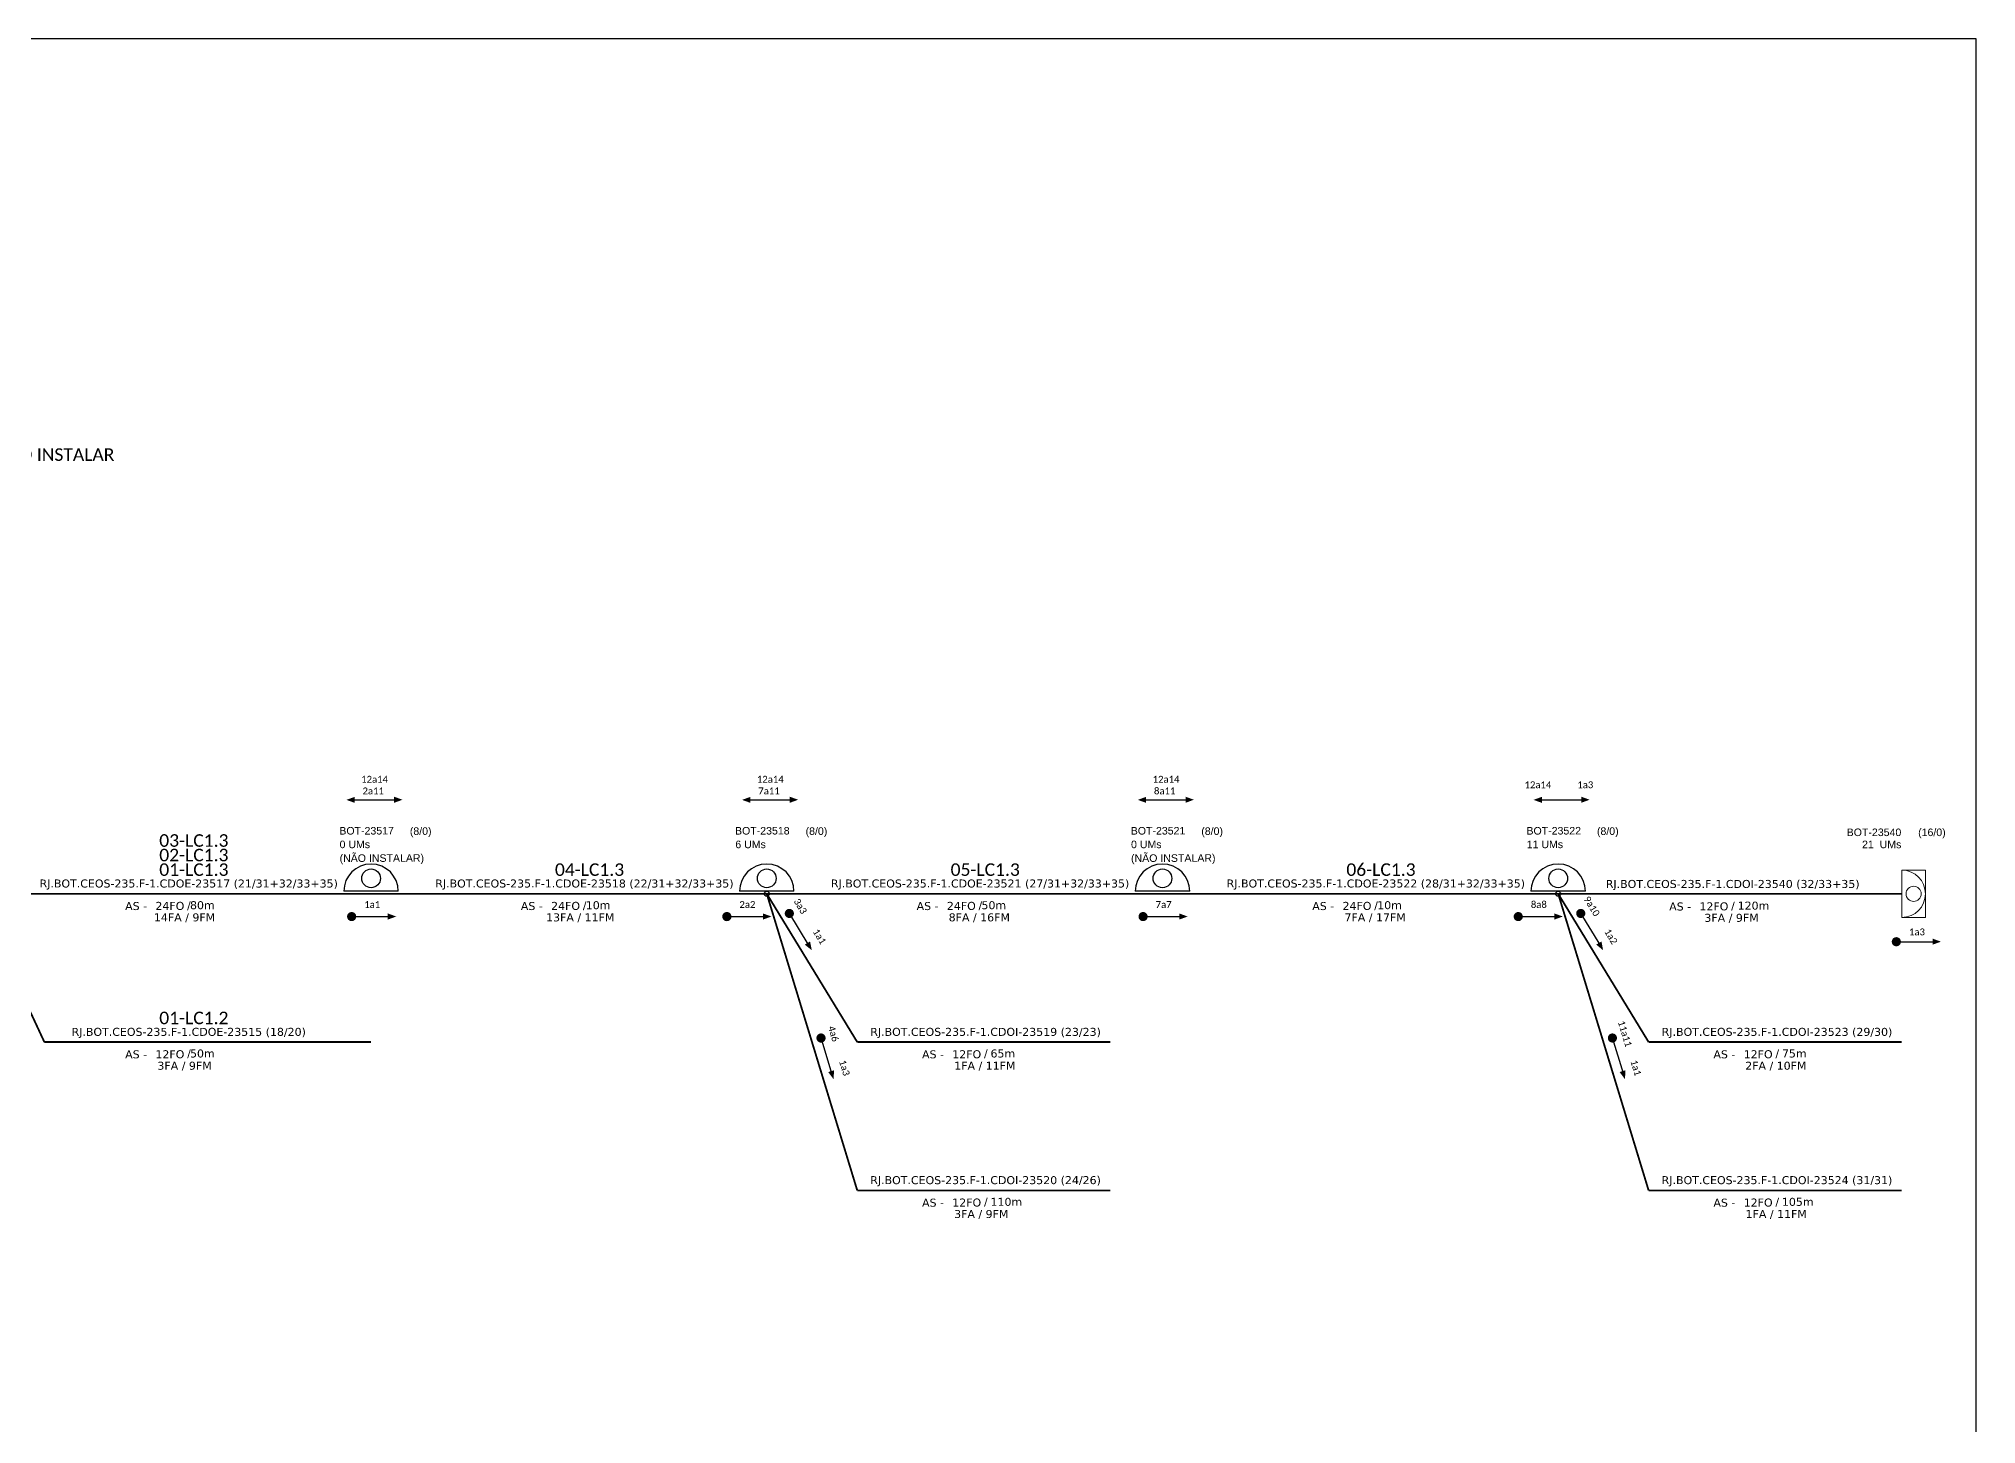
# Model space of a CAD drawing. Header units: metres. Extents: x -1286 to -445, y -500 to 94.
# Drawn here: x -742.4 to -445.1, y -118.6 to 94.2 of the extents above; entities that cross this region are included whole.
import ezdxf
from ezdxf.enums import TextEntityAlignment as Align

# ---------------------------------------------------------------- set-up
doc = ezdxf.new("R2010")
doc.units = ezdxf.units.M
for name, color, linetype, lineweight in [("20.0-LEGENDA DOS CDO'S", 1, 'Continuous', 0), ('20.1-CDO_INTERIOR', 1, 'Continuous', 0), ('40.1-ETIQUETAS', 1, 'Continuous', 20)]:
    doc.layers.add(name, color=color, linetype=linetype, lineweight=lineweight)
for name, color, linetype in [('CABO OPTICO EXISTENTE', 5, 'Continuous'), ('CAP a instalar', 1, 'Continuous'), ('CD de instalação futura', 8, 'Continuous'), ('label_cabos', 7, 'Continuous'), ('SETA', 7, 'Continuous')]:
    doc.layers.add(name, color=color, linetype=linetype)
doc.styles.add('ARIAL', font='arial.ttf')
doc.styles.add('siredit', font='verdana.ttf')
doc.linetypes.add('FENCELINE1', pattern='A,0.25,-0.1,[133,ltypeshp.shx,S=0.1,R=0,X=-0.1,Y=0],-0.1,1', length=1.45)

# ---------------------------------------------------------------- blocks, each defined once
blk = doc.blocks.new('ETIQUETA_RS5F')
at = {"layer": '40.1-ETIQUETAS', "color": 0, "style": 'siredit'}
blk.add_text('/', height=1.5, dxfattribs=at).set_placement((1.58, -1.95), align=Align.MIDDLE_RIGHT)
for tag, p in [('ETIQUETA_R_PRIMARIA', (1.21, 4.1)), ('ETIQUETA_R_SECUNDARIA', (1.21, 2.1)), ('F_ATIVAS/F_MORTAS', (1.14, -4.24))]:
    blk.add_attdef(tag, text='', height=1.5, dxfattribs=at).set_placement(p, align=Align.MIDDLE_CENTER)
for tag, p in [('TIPO_CABO', (-6.58, -2.12)), ('CAP_CABO', (0.4, -2.09))]:
    blk.add_attdef(tag, text='', height=1.5, dxfattribs=at).set_placement(p, align=Align.MIDDLE_RIGHT)
blk.add_attdef('METROS', text='', height=1.5, dxfattribs=at).set_placement((2.14, -1.95), align=Align.MIDDLE_LEFT)
for tag, p in [('FUSÃO_1', (0.85, -8.39)), ('FUSÃO_2', (0.85, -10.6)), ('FUSÃO_3', (0.85, -12.93)), ('FUSÃO_4', (0.85, -15.14)), ('FUSÃO_5', (0.85, -17.16))]:
    blk.add_attdef(tag, text='', height=1.5, dxfattribs=at).set_placement(p, align=Align.CENTER)

msp = doc.modelspace()

# ---------------------------------------------------------------- linework, layer by layer
at = {"color": 8}
for p, q in [((-687.26, -36.71), (-695.61, -36.71)), ((-565.79, -36.71), (-574.14, -36.71))]:
    msp.add_line(p, q, dxfattribs=at)
at = {"color": 5}
msp.add_line((-505.06, -36.71), (-513.41, -36.71), dxfattribs=at)
msp.add_lwpolyline([(-1286.07, -499.81), (-445.07, -499.81), (-445.07, 94.19), (-1286.07, 94.19)], close=True)
at = {"const_width": 0.702}
for points in [[(-694.76, -40.6, 1), (-694.06, -40.6, 1)], [(-637.18, -40.6, 1), (-636.47, -40.6, 1)], [(-627.42, -39.82, 1), (-627.05, -40.42, 1)], [(-573.29, -40.6, 1), (-572.59, -40.6, 1)], [(-515.71, -40.6, 1), (-515.01, -40.6, 1)], [(-505.95, -39.82, 1), (-505.59, -40.42, 1)], [(-457.68, -44.46, 1), (-456.98, -44.46, 1)], [(-622.48, -58.91, 1), (-622.27, -59.58, 1)], [(-501.01, -58.91, 1), (-500.81, -59.58, 1)]]:
    msp.add_lwpolyline(points, format="xyb", close=True, dxfattribs=at)
at = {"color": 5}
for centre, radius in [((-509.23, -34.73), 1.44), ((-509.23, -37.1), 0.387)]:
    msp.add_circle(centre, radius, dxfattribs=at)
at = {"color": 8}
for centre in [(-691.43, -36.71), (-569.97, -36.71)]:
    msp.add_arc(centre, 4.18, 0, 180, dxfattribs=at)
at = {"color": 5}
msp.add_arc((-509.23, -36.71), 4.18, 0, 180, dxfattribs=at)
at = {"layer": '20.1-CDO_INTERIOR', "color": 1, "lineweight": 18}
msp.add_lwpolyline([(-452.87, -40.72), (-452.87, -33.47), (-456.49, -33.47), (-456.49, -40.72)], close=True, dxfattribs=at)
msp.add_circle((-454.68, -37.1), 1.16, dxfattribs=at)
msp.add_arc((-456.49, -37.1), 3.63, 270, 90, dxfattribs=at)
at = {"layer": 'CAP a instalar', "color": 7, "linetype": 'FENCELINE1', "ltscale": 6, "const_width": 0.281}
for points in [[(-752.17, -37.1), (-741.57, -59.87)], [(-741.57, -59.87), (-691.43, -59.87)]]:
    msp.add_lwpolyline(points, dxfattribs=at)
at = {"layer": 'CAP a instalar', "color": 5, "linetype": 'FENCELINE1', "ltscale": 6, "const_width": 0.281}
for points in [[(-752.17, -37.1), (-691.43, -37.1)], [(-691.43, -37.1), (-630.7, -37.1)], [(-630.7, -37.1), (-569.97, -37.1)], [(-569.97, -37.1), (-509.23, -37.1)]]:
    msp.add_lwpolyline(points, dxfattribs=at)
at = {"layer": 'CAP a instalar', "color": 8, "linetype": 'FENCELINE1', "ltscale": 6, "const_width": 0.281}
for points in [[(-630.7, -37.1), (-616.81, -59.87)], [(-616.81, -82.65), (-630.7, -37.1)], [(-509.23, -37.1), (-495.35, -59.87)], [(-495.35, -82.65), (-509.23, -37.1)], [(-616.81, -59.87), (-577.96, -59.87)], [(-495.35, -59.87), (-456.5, -59.87)], [(-616.81, -82.65), (-577.96, -82.65)], [(-495.35, -82.65), (-456.5, -82.65)]]:
    msp.add_lwpolyline(points, dxfattribs=at)
at = {"layer": 'CAP a instalar', "color": 1, "linetype": 'FENCELINE1', "ltscale": 6, "const_width": 0.281}
msp.add_lwpolyline([(-509.23, -37.1), (-456.5, -37.1)], dxfattribs=at)
at = {"layer": 'CD de instalação futura', "color": 8}
for centre in [(-691.43, -34.73), (-569.97, -34.73)]:
    msp.add_circle(centre, 1.44, dxfattribs=at)
at = {"layer": 'label_cabos', "color": 1}
msp.add_line((-626.53, -36.71), (-634.88, -36.71), dxfattribs=at)
for centre, radius in [((-630.7, -34.73), 1.44), ((-630.7, -37.1), 0.387)]:
    msp.add_circle(centre, radius, dxfattribs=at)
msp.add_arc((-630.7, -36.71), 4.18, 0, 180, dxfattribs=at)
at = {"layer": 'SETA'}
for points in [[(-693.93, -22.68), (-687.9, -22.68)], [(-633.2, -22.68), (-627.17, -22.68)], [(-572.47, -22.68), (-566.43, -22.68)], [(-511.73, -22.68), (-505.7, -22.68)], [(-694.41, -40.6), (-688.37, -40.6)], [(-636.83, -40.6), (-630.79, -40.6)], [(-627.35, -39.93), (-624.22, -45.09)], [(-572.94, -40.6), (-566.91, -40.6)], [(-515.36, -40.6), (-509.32, -40.6)], [(-505.89, -39.93), (-502.75, -45.09)], [(-457.33, -44.46), (-451.29, -44.46)], [(-622.44, -59.03), (-620.69, -64.8)], [(-500.98, -59.03), (-499.22, -64.8)]]:
    msp.add_lwpolyline(points, dxfattribs=at)
for points in [[(-693.93, -23.14), (-695.22, -22.68), (-693.93, -22.21)], [(-687.9, -22.19), (-686.61, -22.66), (-687.9, -23.13)], [(-633.2, -23.14), (-634.49, -22.68), (-633.2, -22.21)], [(-627.17, -22.19), (-625.88, -22.66), (-627.17, -23.13)], [(-572.47, -23.14), (-573.75, -22.68), (-572.47, -22.21)], [(-566.43, -22.19), (-565.15, -22.66), (-566.43, -23.13)], [(-511.73, -23.14), (-513.02, -22.68), (-511.73, -22.21)], [(-505.7, -22.19), (-504.41, -22.66), (-505.7, -23.13)], [(-688.86, -40.12), (-687.57, -40.59), (-688.86, -41.06)], [(-631.28, -40.12), (-629.99, -40.59), (-631.28, -41.06)], [(-567.39, -40.12), (-566.1, -40.59), (-567.39, -41.06)], [(-509.81, -40.12), (-508.52, -40.59), (-509.81, -41.06)], [(-624.06, -44.42), (-623.79, -45.77), (-624.86, -44.91)], [(-502.59, -44.42), (-502.33, -45.77), (-503.39, -44.91)], [(-451.78, -43.98), (-450.49, -44.45), (-451.78, -44.92)], [(-620.37, -64.2), (-620.45, -65.57), (-621.27, -64.47)], [(-498.91, -64.2), (-498.98, -65.57), (-499.8, -64.47)]]:
    msp.add_solid(points, dxfattribs=at)

# ---------------------------------------------------------------- block references
at = {"layer": 'CAP a instalar', "color": 7, "linetype": 'FENCELINE1', "ltscale": 7}
ref = msp.add_blockref('ETIQUETA_RS5F', (-720.39, -60.02), dxfattribs=dict(at, xscale=0.818812789469839, yscale=0.818812789469839, zscale=0.818812789469839))
ref.add_attrib('ETIQUETA_R_SECUNDARIA', 'RJ.BOT.CEOS-235.F-1.CDOE-23515 (18/20)', dxfattribs={"layer": '40.1-ETIQUETAS', "color": 0, "height": 1.2282, "style": 'siredit'}).set_placement((-719.42, -58.3), align=Align.MIDDLE_CENTER)
ref.add_attrib('TIPO_CABO', 'AS -', dxfattribs={"layer": '40.1-ETIQUETAS', "color": 0, "height": 1.228, "style": 'siredit'}).set_placement((-725.81, -61.75), align=Align.MIDDLE_RIGHT)
ref.add_attrib('CAP_CABO', '12FO', dxfattribs={"layer": '40.1-ETIQUETAS', "color": 0, "height": 1.228, "style": 'siredit'}).set_placement((-720.09, -61.74), align=Align.MIDDLE_RIGHT)
ref.add_attrib('METROS', '50m', dxfattribs={"layer": '40.1-ETIQUETAS', "color": 0, "height": 1.228, "style": 'siredit'}).set_placement((-719.22, -61.62), align=Align.MIDDLE_LEFT)
ref.add_attrib('F_ATIVAS/F_MORTAS', '3FA / 9FM', dxfattribs={"layer": '40.1-ETIQUETAS', "color": 0, "height": 1.228, "style": 'siredit'}).set_placement((-720.06, -63.5), align=Align.MIDDLE_CENTER)
at = {"layer": 'CAP a instalar', "color": 8, "linetype": 'FENCELINE1', "ltscale": 7}
ref = msp.add_blockref('ETIQUETA_RS5F', (-598.09, -60.02), dxfattribs=dict(at, xscale=0.8188127894692007, yscale=0.8188127894692007, zscale=0.8188127894692007))
ref.add_attrib('ETIQUETA_R_SECUNDARIA', 'RJ.BOT.CEOS-235.F-1.CDOI-23519 (23/23)', dxfattribs={"layer": 'CABO OPTICO EXISTENTE', "color": 0, "height": 1.2282, "style": 'siredit'}).set_placement((-597.12, -58.3), align=Align.MIDDLE_CENTER)
ref.add_attrib('TIPO_CABO', 'AS -', dxfattribs={"layer": '40.1-ETIQUETAS', "color": 0, "height": 1.228, "style": 'siredit'}).set_placement((-603.5, -61.75), align=Align.MIDDLE_RIGHT)
ref.add_attrib('CAP_CABO', '12FO', dxfattribs={"layer": '40.1-ETIQUETAS', "color": 0, "height": 1.228, "style": 'siredit'}).set_placement((-597.79, -61.74), align=Align.MIDDLE_RIGHT)
ref.add_attrib('METROS', '65m', dxfattribs={"layer": '40.1-ETIQUETAS', "color": 0, "height": 1.228, "style": 'siredit'}).set_placement((-596.36, -61.62), align=Align.MIDDLE_LEFT)
ref.add_attrib('F_ATIVAS/F_MORTAS', '1FA / 11FM', dxfattribs={"layer": '40.1-ETIQUETAS', "color": 0, "height": 1.228, "style": 'siredit'}).set_placement((-597.23, -63.5), align=Align.MIDDLE_CENTER)
ref = msp.add_blockref('ETIQUETA_RS5F', (-476.62, -60.02), dxfattribs=dict(at, xscale=0.8188127894692007, yscale=0.8188127894692007, zscale=0.8188127894692007))
ref.add_attrib('ETIQUETA_R_SECUNDARIA', 'RJ.BOT.CEOS-235.F-1.CDOI-23523 (29/30)', dxfattribs={"layer": 'CABO OPTICO EXISTENTE', "color": 0, "height": 1.2282, "style": 'siredit'}).set_placement((-475.65, -58.3), align=Align.MIDDLE_CENTER)
ref.add_attrib('TIPO_CABO', 'AS -', dxfattribs={"layer": '40.1-ETIQUETAS', "color": 0, "height": 1.228, "style": 'siredit'}).set_placement((-482.04, -61.75), align=Align.MIDDLE_RIGHT)
ref.add_attrib('CAP_CABO', '12FO', dxfattribs={"layer": '40.1-ETIQUETAS', "color": 0, "height": 1.228, "style": 'siredit'}).set_placement((-476.32, -61.74), align=Align.MIDDLE_RIGHT)
ref.add_attrib('METROS', '75m', dxfattribs={"layer": '40.1-ETIQUETAS', "color": 0, "height": 1.228, "style": 'siredit'}).set_placement((-474.89, -61.62), align=Align.MIDDLE_LEFT)
ref.add_attrib('F_ATIVAS/F_MORTAS', '2FA / 10FM', dxfattribs={"layer": '40.1-ETIQUETAS', "color": 0, "height": 1.228, "style": 'siredit'}).set_placement((-475.83, -63.5), align=Align.MIDDLE_CENTER)
ref = msp.add_blockref('ETIQUETA_RS5F', (-598.09, -82.8), dxfattribs=dict(at, xscale=0.8188127894692007, yscale=0.8188127894692007, zscale=0.8188127894692007))
ref.add_attrib('ETIQUETA_R_SECUNDARIA', 'RJ.BOT.CEOS-235.F-1.CDOI-23520 (24/26)', dxfattribs={"layer": 'CABO OPTICO EXISTENTE', "color": 0, "height": 1.2282, "style": 'siredit'}).set_placement((-597.12, -81.07), align=Align.MIDDLE_CENTER)
ref.add_attrib('TIPO_CABO', 'AS -', dxfattribs={"layer": '40.1-ETIQUETAS', "color": 0, "height": 1.228, "style": 'siredit'}).set_placement((-603.5, -84.53), align=Align.MIDDLE_RIGHT)
ref.add_attrib('CAP_CABO', '12FO', dxfattribs={"layer": '40.1-ETIQUETAS', "color": 0, "height": 1.228, "style": 'siredit'}).set_placement((-597.79, -84.51), align=Align.MIDDLE_RIGHT)
ref.add_attrib('METROS', '110m', dxfattribs={"layer": '40.1-ETIQUETAS', "color": 0, "height": 1.228, "style": 'siredit'}).set_placement((-596.36, -84.4), align=Align.MIDDLE_LEFT)
ref.add_attrib('F_ATIVAS/F_MORTAS', '3FA / 9FM', dxfattribs={"layer": '40.1-ETIQUETAS', "color": 0, "height": 1.228, "style": 'siredit'}).set_placement((-597.78, -86.27), align=Align.MIDDLE_CENTER)
ref = msp.add_blockref('ETIQUETA_RS5F', (-476.62, -82.8), dxfattribs=dict(at, xscale=0.8188127894692007, yscale=0.8188127894692007, zscale=0.8188127894692007))
ref.add_attrib('ETIQUETA_R_SECUNDARIA', 'RJ.BOT.CEOS-235.F-1.CDOI-23524 (31/31)', dxfattribs={"layer": 'CABO OPTICO EXISTENTE', "color": 0, "height": 1.2282, "style": 'siredit'}).set_placement((-475.65, -81.07), align=Align.MIDDLE_CENTER)
ref.add_attrib('TIPO_CABO', 'AS -', dxfattribs={"layer": '40.1-ETIQUETAS', "color": 0, "height": 1.228, "style": 'siredit'}).set_placement((-482.04, -84.53), align=Align.MIDDLE_RIGHT)
ref.add_attrib('CAP_CABO', '12FO', dxfattribs={"layer": '40.1-ETIQUETAS', "color": 0, "height": 1.228, "style": 'siredit'}).set_placement((-476.32, -84.51), align=Align.MIDDLE_RIGHT)
ref.add_attrib('METROS', '105m', dxfattribs={"layer": '40.1-ETIQUETAS', "color": 0, "height": 1.228, "style": 'siredit'}).set_placement((-474.89, -84.4), align=Align.MIDDLE_LEFT)
ref.add_attrib('F_ATIVAS/F_MORTAS', '1FA / 11FM', dxfattribs={"layer": '40.1-ETIQUETAS', "color": 0, "height": 1.228, "style": 'siredit'}).set_placement((-475.77, -86.27), align=Align.MIDDLE_CENTER)

# ---------------------------------------------------------------- texts
at = {"attachment_point": 5}
for s, insert, char_height, width in [('{\\fCalibri|b0|i0|c0|p34;\\C7;NÃO INSTALAR}', (-739.95, 30.33), 1.9257, 28.7191), ('{\\fCalibri|b0|i0|c0|p34;\\C1;12a14}', (-690.89, -19.52), 1.053, 17.8019), ('{\\fCalibri|b0|i0|c0|p34;\\C7;2a11}', (-691.1, -21.31), 1.053, 17.8019), ('{\\fCalibri|b0|i0|c0|p34;\\C1;12a14}', (-630.16, -19.52), 1.053, 17.8019), ('{\\fCalibri|b0|i0|c0|p34;\\C7;7a11}', (-630.36, -21.31), 1.053, 17.8019), ('{\\fCalibri|b0|i0|c0|p34;\\C1;12a14}', (-569.42, -19.52), 1.053, 17.8019), ('{\\fCalibri|b0|i0|c0|p34;\\C7;8a11}', (-569.63, -21.31), 1.053, 17.8019), ('\\C3;\\fCalibri|b0|i0|c0|p34;03-LC1.3', (-718.63, -28.93), 1.9257, 28.7191), ('\\C3;\\fCalibri|b0|i0|c0|p34;02-LC1.3', (-718.63, -31.16), 1.9257, 28.7191), ('\\C3;\\fCalibri|b0|i0|c0|p34;01-LC1.3', (-718.63, -33.4), 1.9257, 28.7191), ('\\C3;\\fCalibri|b0|i0|c0|p34;04-LC1.3', (-657.9, -33.4), 1.9257, 28.7191), ('\\C3;\\fCalibri|b0|i0|c0|p34;05-LC1.3', (-597.17, -33.4), 1.9257, 28.7191), ('\\C3;\\fCalibri|b0|i0|c0|p34;06-LC1.3', (-536.43, -33.4), 1.9257, 28.7191), ('\\C7;\\fCalibri|b0|i0|c0|p34;1a1', (-691.25, -38.75), 1.053, 17.8019), ('\\C7;\\fCalibri|b0|i0|c0|p34;2a2', (-633.67, -38.75), 1.053, 17.8019), ('\\C7;\\fCalibri|b0|i0|c0|p34;7a7', (-569.79, -38.75), 1.053, 17.8019), ('\\C7;\\fCalibri|b0|i0|c0|p34;8a8', (-512.2, -38.75), 1.053, 17.8019), ('{\\fCalibri|b0|i0|c0|p34;1a3}', (-454.17, -42.96), 1.053, 17.8019)]:
    msp.add_mtext(s, dxfattribs=dict(at, insert=insert, char_height=char_height, width=width))
at = {"color": 1, "char_height": 1.053, "width": 17.8019, "attachment_point": 5}
for s, insert in [('{\\fCalibri|b0|i0|c0|p34;12a14}', (-512.34, -20.37)), ('{\\fCalibri|b0|i0|c0|p34;1a3}', (-505.07, -20.37))]:
    msp.add_mtext(s, dxfattribs=dict(at, insert=insert))
at = {"char_height": 1.053, "width": 17.8019, "attachment_point": 5}
for s, insert, rotation in [('\\C7;\\fCalibri|b0|i0|c0|p34;3a3', (-625.54, -39.01), 301.2901), ('\\C7;\\fCalibri|b0|i0|c0|p34;9a10', (-504.07, -39.01), 301.2901), ('\\C7;\\fCalibri|b0|i0|c0|p34;1a1', (-622.6, -43.67), 301.2901), ('\\C7;\\fCalibri|b0|i0|c0|p34;1a2', (-501.13, -43.67), 301.2901), ('\\C7;\\fCalibri|b0|i0|c0|p34;4a6', (-620.46, -58.59), 286.873), ('\\C7;\\fCalibri|b0|i0|c0|p34;11a11', (-498.99, -58.59), 286.873), ('\\C7;\\fCalibri|b0|i0|c0|p34;1a3', (-618.77, -63.83), 286.873), ('\\C7;\\fCalibri|b0|i0|c0|p34;1a1', (-497.3, -63.83), 286.873)]:
    msp.add_mtext(s, dxfattribs=dict(at, insert=insert, rotation=rotation))
at = {"color": 7, "insert": (-718.63, -56.17), "char_height": 1.9257, "width": 28.7191, "attachment_point": 5}
msp.add_mtext('\\C3;\\fCalibri|b0|i0|c0|p34;01-LC1.2', dxfattribs=at)
at = {"layer": "20.0-LEGENDA DOS CDO'S", "color": 8, "style": 'ARIAL'}
for s, height, p in [('0 UMs', 1.16, (-696.26, -30.1)), ('BOT-23517', 1.16, (-696.3, -28.01)), ('0 UMs', 1.16, (-574.79, -30.1)), ('BOT-23521', 1.16, (-574.83, -28.01)), ('(NÃO INSTALAR)', 1.1599, (-696.26, -32.21)), ('(NÃO INSTALAR)', 1.1599, (-574.79, -32.21))]:
    msp.add_text(s, height=height, rotation=0.118, dxfattribs=at).set_placement(p)
for p in [(-685.39, -28.06), (-563.92, -28.06)]:
    msp.add_text('       (8/0)', height=1.1599, rotation=0.118, dxfattribs=at).set_placement(p, align=Align.CENTER)
at = {"layer": "20.0-LEGENDA DOS CDO'S", "style": 'ARIAL'}
for s, p in [('BOT-23518', (-635.57, -28.01)), ('6 UMs', (-635.52, -30.1))]:
    msp.add_text(s, height=1.16, rotation=0.118, dxfattribs=at).set_placement(p)
msp.add_text('       (8/0)', height=1.1599, rotation=0.118, dxfattribs=at).set_placement((-624.65, -28.06), align=Align.CENTER)
at = {"layer": "20.0-LEGENDA DOS CDO'S", "color": 5, "style": 'ARIAL'}
for s, p in [('BOT-23522', (-514.1, -28.01)), ('11 UMs', (-514.06, -30.1))]:
    msp.add_text(s, height=1.16, rotation=0.118, dxfattribs=at).set_placement(p)
msp.add_text('       (8/0)', height=1.1599, rotation=0.118, dxfattribs=at).set_placement((-503.19, -28.06), align=Align.CENTER)
at = {"layer": "20.0-LEGENDA DOS CDO'S", "color": 1, "style": 'ARIAL'}
for s, p in [('BOT-23540', (-456.57, -28.24)), ('21  UMs', (-456.56, -30.1))]:
    msp.add_text(s, height=1.161, dxfattribs=at).set_placement(p, align=Align.RIGHT)
msp.add_text('    (16/0)', height=1.158, dxfattribs=at).set_placement((-452.77, -28.24), align=Align.CENTER)
at = {"layer": '40.1-ETIQUETAS', "style": 'siredit'}
for s, height, p in [('RJ.BOT.CEOS-235.F-1.CDOE-23517 (21/31+32/33+35)', 1.2282, (-719.42, -35.52)), ('RJ.BOT.CEOS-235.F-1.CDOE-23518 (22/31+32/33+35)', 1.2282, (-658.69, -35.52)), ('RJ.BOT.CEOS-235.F-1.CDOE-23521 (27/31+32/33+35)', 1.2282, (-597.96, -35.52)), ('RJ.BOT.CEOS-235.F-1.CDOE-23522 (28/31+32/33+35)', 1.2282, (-537.22, -35.52)), ('14FA / 9FM', 1.228, (-720.06, -40.72)), ('13FA / 11FM', 1.2282, (-659.33, -40.72)), ('8FA / 16FM', 1.228, (-598.08, -40.72)), ('7FA / 17FM', 1.228, (-537.33, -40.72))]:
    msp.add_text(s, height=height, dxfattribs=at).set_placement(p, align=Align.MIDDLE_CENTER)
at = {"layer": '40.1-ETIQUETAS', "color": 7, "style": 'siredit'}
for s, height, p in [('AS -', 1.228, (-725.81, -38.98)), ('24FO', 1.228, (-720.09, -38.96)), ('/', 1.23, (-719.1, -38.85)), ('AS -', 1.228, (-665.08, -38.98)), ('24FO', 1.228, (-659.36, -38.96)), ('/', 1.23, (-658.36, -38.85)), ('AS -', 1.228, (-604.34, -38.98)), ('24FO', 1.228, (-598.62, -38.96)), ('/', 1.23, (-597.63, -38.85)), ('AS -', 1.228, (-543.61, -38.98)), ('24FO', 1.228, (-537.89, -38.96)), ('/', 1.23, (-536.9, -38.85))]:
    msp.add_text(s, height=height, dxfattribs=at).set_placement(p, align=Align.MIDDLE_RIGHT)
for s, p in [('80m', (-719.22, -38.85)), ('10m', (-658.48, -38.85)), ('50m', (-597.75, -38.85)), ('10m', (-537.01, -38.85))]:
    msp.add_text(s, height=1.228, dxfattribs=at).set_placement(p, align=Align.MIDDLE_LEFT)
at = {"layer": '40.1-ETIQUETAS', "color": 1, "style": 'siredit'}
for s, height, p in [('AS -', 1.228, (-488.83, -39.05)), ('12FO', 1.228, (-483.11, -39.03)), ('/', 1.23, (-482.12, -38.92))]:
    msp.add_text(s, height=height, dxfattribs=at).set_placement(p, align=Align.MIDDLE_RIGHT)
msp.add_text('120m', height=1.228, dxfattribs=at).set_placement((-481.69, -38.92), align=Align.MIDDLE_LEFT)
msp.add_text('3FA / 9FM', height=1.228, dxfattribs=at).set_placement((-482.63, -40.79), align=Align.MIDDLE_CENTER)
at = {"layer": 'CABO OPTICO EXISTENTE', "color": 1, "style": 'siredit'}
msp.add_text('RJ.BOT.CEOS-235.F-1.CDOI-23540 (32/33+35)', height=1.2282, dxfattribs=at).set_placement((-482.45, -35.59), align=Align.MIDDLE_CENTER)

doc.saveas('drawing.dxf')
